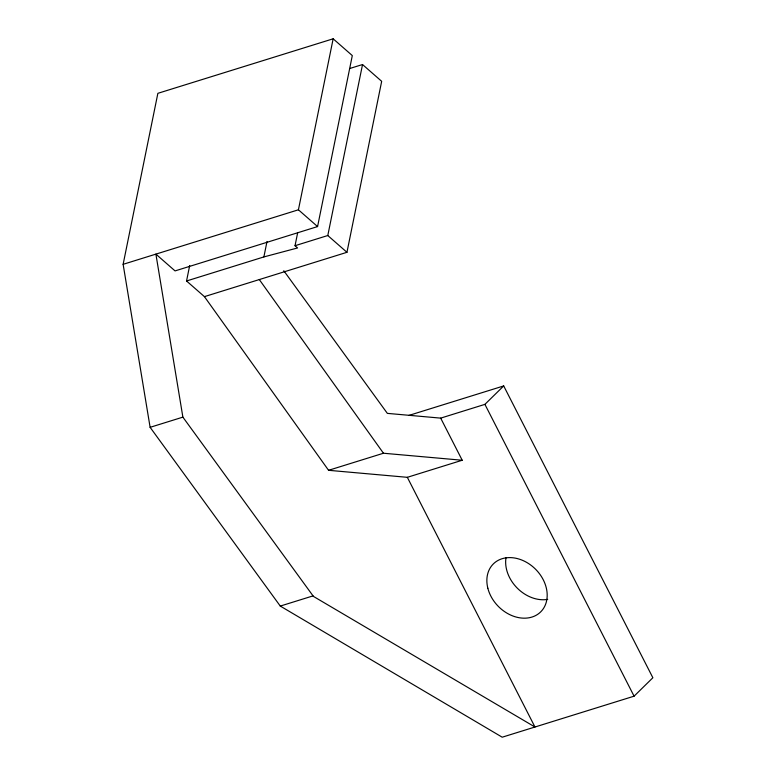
<?xml version="1.0" encoding="UTF-8"?>
<svg xmlns="http://www.w3.org/2000/svg" width="776" height="776" viewBox="0 0 776 776"><rect width="100%" height="100%" fill="white"/><g stroke="black" fill="none" stroke-linecap="round" stroke-linejoin="round"><path stroke-width="1.16" d="M408.836 415.441L503.702 385.934L652.868 677.749L634.079 696.179L502.208 737.2L280.281 606.075L150.117 427.324L123.132 264.315L157.868 93.324L333.156 38.8L352.304 55.581L317.578 226.573L175.056 270.911L155.898 254.13L182.884 417.139L313.417 596.395L534.965 727.005L407.332 477.318L328.578 470.305L204.427 296.636L186.55 280.98L189.684 265.537M186.55 280.98L263.879 256.924L267.012 241.481M317.578 226.573L298.42 209.792L333.156 38.8M263.879 256.924L297.586 247.951L295.035 245.711L297.683 232.654M362.528 64.534L381.676 81.315L346.95 252.307L327.792 235.526L362.528 64.534L350.092 68.395M283.793 270.737L387.35 413.375L440.681 418.128L484.913 404.364L503.702 385.934M123.132 264.315L298.42 209.792M295.035 245.711L327.792 235.526M204.427 296.636L346.95 252.307M150.117 427.324L182.884 417.139M328.578 470.305L383.46 453.233L462.215 460.246L440.681 418.128M407.332 477.318L462.215 460.246M280.281 606.075L313.048 595.881M259.31 279.564L383.46 453.233M484.913 404.364L634.079 696.179M547.691 599.373A33.698 26.306 45.5 0 1 517.301 588.159A33.698 26.306 45.5 0 1 506.01 557.643M487.842 588.218A33.698 26.306 45.5 0 0 538.214 613.971A33.698 26.306 45.5 0 0 525.003 561.494A33.698 26.306 45.5 0 0 487.842 588.218"/></g></svg>
